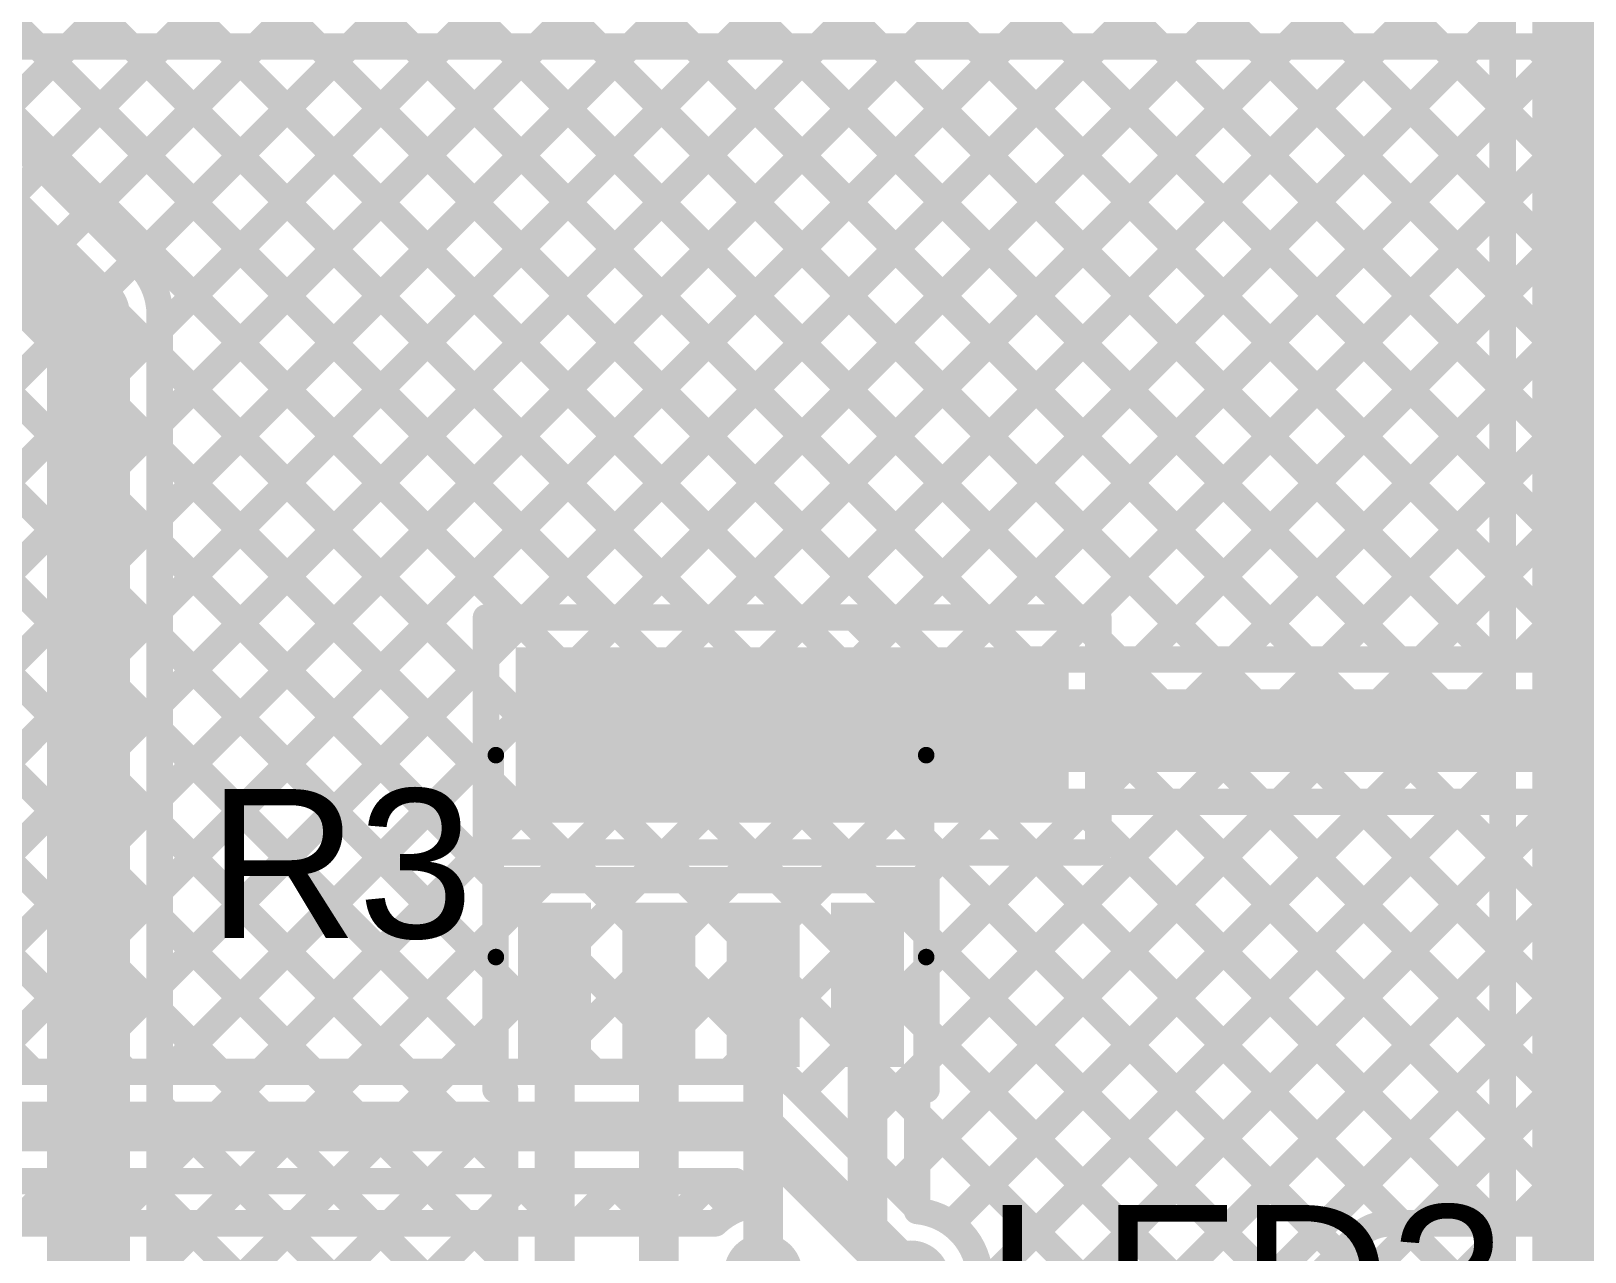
# Model space of a CAD drawing. Header units: millimetres. Extents: x -0.08 to 7.12, y -0.08 to 3.98.
# Drawn here: x 1.2912 to 1.7606, y 2.2324 to 2.6012 of the extents above; entities that cross this region are included whole.
import ezdxf

# ---------------------------------------------------------------- set-up
doc = ezdxf.new("R2010")
doc.units = ezdxf.units.MM
doc.header["$MEASUREMENT"] = 0
for name, color, linetype in [('BottomLayer', 5, 'Continuous'), ('BottomSolder', 6, 'Continuous'), ('TopLayer', 1, 'Continuous'), ('TopOverlay', 2, 'Continuous'), ('TopPaste', 8, 'Continuous'), ('TopSolder', 216, 'Continuous'), ('ViaHoleLayer', 16, 'Continuous')]:
    doc.layers.add(name, color=color, linetype=linetype)
doc.styles.add('Arial', font='', dxfattribs={"height": 0.2})
doc.styles.get('Arial').set_extended_font_data('Arial')

# ---------------------------------------------------------------- blocks, each defined once
blk = doc.blocks.new('R________0603_4_3')
at = {"layer": 'TopLayer'}
for points in [[(-0.01575, 0.03839), (-0.06102, 0.03839), (-0.06102, 0.0561), (-0.01575, 0.0561)], [(0.06102, 0.03839), (0.01575, 0.03839), (0.01575, 0.0561), (0.06102, 0.0561)], [(-0.01575, 0.00689), (-0.06102, 0.00689), (-0.06102, 0.02461), (-0.01575, 0.02461)], [(0.06102, 0.00689), (0.01575, 0.00689), (0.01575, 0.02461), (0.06102, 0.02461)], [(-0.01575, -0.02461), (-0.06102, -0.02461), (-0.06102, -0.00689), (-0.01575, -0.00689)], [(0.06102, -0.02461), (0.01575, -0.02461), (0.01575, -0.00689), (0.06102, -0.00689)], [(-0.01575, -0.0561), (-0.06102, -0.0561), (-0.06102, -0.03839), (-0.01575, -0.03839)], [(0.06102, -0.0561), (0.01575, -0.0561), (0.01575, -0.03839), (0.06102, -0.03839)]]:
    blk.add_hatch(color=1, dxfattribs=at).paths.add_polyline_path(points)
at = {"layer": 'TopPaste'}
for points in [[(-0.01575, 0.03839), (-0.06102, 0.03839), (-0.06102, 0.0561), (-0.01575, 0.0561)], [(0.06102, 0.03839), (0.01575, 0.03839), (0.01575, 0.0561), (0.06102, 0.0561)], [(-0.01575, 0.00689), (-0.06102, 0.00689), (-0.06102, 0.02461), (-0.01575, 0.02461)], [(0.06102, 0.00689), (0.01575, 0.00689), (0.01575, 0.02461), (0.06102, 0.02461)], [(-0.01575, -0.02461), (-0.06102, -0.02461), (-0.06102, -0.00689), (-0.01575, -0.00689)], [(0.06102, -0.02461), (0.01575, -0.02461), (0.01575, -0.00689), (0.06102, -0.00689)], [(-0.01575, -0.0561), (-0.06102, -0.0561), (-0.06102, -0.03839), (-0.01575, -0.03839)], [(0.06102, -0.0561), (0.01575, -0.0561), (0.01575, -0.03839), (0.06102, -0.03839)]]:
    blk.add_hatch(color=8, dxfattribs=at).paths.add_polyline_path(points)
at = {"layer": 'TopSolder'}
for points in [[(-0.01358, 0.03622), (-0.06319, 0.03622), (-0.06319, 0.05827), (-0.01358, 0.05827)], [(0.06319, 0.03622), (0.01358, 0.03622), (0.01358, 0.05827), (0.06319, 0.05827)], [(-0.01358, 0.00472), (-0.06319, 0.00472), (-0.06319, 0.02677), (-0.01358, 0.02677)], [(0.06319, 0.00472), (0.01358, 0.00472), (0.01358, 0.02677), (0.06319, 0.02677)], [(-0.01358, -0.02677), (-0.06319, -0.02677), (-0.06319, -0.00472), (-0.01358, -0.00472)], [(0.06319, -0.02677), (0.01358, -0.02677), (0.01358, -0.00472), (0.06319, -0.00472)], [(-0.01358, -0.05827), (-0.06319, -0.05827), (-0.06319, -0.03622), (-0.01358, -0.03622)], [(0.06319, -0.05827), (0.01358, -0.05827), (0.01358, -0.03622), (0.06319, -0.03622)]]:
    blk.add_hatch(color=216, dxfattribs=at).paths.add_polyline_path(points)
at = {"layer": 'TopOverlay'}
for points, const_width in [([(0.03, 0.065), (-0.031, 0.065)], 0.005), ([(-0.07239, 0.04324), (-0.07239, 0.05324)], 0.00787), ([(-0.06739, 0.04824), (-0.07239, 0.05324)], 0.00787), ([(-0.07239, 0.04324), (-0.06739, 0.04824)], 0.00787), ([(0.03, -0.065), (-0.031, -0.065)], 0.005)]:
    blk.add_lwpolyline(points, dxfattribs=dict(at, const_width=const_width))
for points, const_width in [([(-0.03225, 0.065, 1), (-0.02975, 0.065, 1)], 0.0025), ([(0.02875, 0.065, 1), (0.03125, 0.065, 1)], 0.0025), ([(-0.07435, 0.05324, 1), (-0.07042, 0.05324, 1)], 0.00394), ([(-0.07435, 0.05324, 1), (-0.07042, 0.05324, 1)], 0.00394), ([(-0.06935, 0.04824, 1), (-0.06542, 0.04824, 1)], 0.00394), ([(-0.06935, 0.04824, 1), (-0.06542, 0.04824, 1)], 0.00394), ([(-0.07435, 0.04324, 1), (-0.07042, 0.04324, 1)], 0.00394), ([(-0.07435, 0.04324, 1), (-0.07042, 0.04324, 1)], 0.00394), ([(-0.03225, -0.065, 1), (-0.02975, -0.065, 1)], 0.0025), ([(0.02875, -0.065, 1), (0.03125, -0.065, 1)], 0.0025)]:
    blk.add_lwpolyline(points, format="xyb", close=True, dxfattribs=dict(at, const_width=const_width))
blk = doc.blocks.new('LED_0402_72')
at = {"layer": 'TopLayer'}
for points in [[(-0.03091, 0.01417), (-0.0065, 0.01417), (-0.0065, -0.01417), (-0.03091, -0.01417)], [(0.0065, 0.01417), (0.03091, 0.01417), (0.03091, -0.01417), (0.0065, -0.01417)]]:
    blk.add_hatch(color=1, dxfattribs=at).paths.add_polyline_path(points)
at = {"layer": 'TopOverlay'}
blk.add_hatch(color=2, dxfattribs=at).paths.add_polyline_path([(0.037, -0.02), (0.061, -0.02), (0.061, 0.02), (0.037, 0.02)])
at = {"layer": 'TopPaste'}
for points in [[(-0.03091, 0.01417), (-0.0065, 0.01417), (-0.0065, -0.01417), (-0.03091, -0.01417)], [(0.0065, 0.01417), (0.03091, 0.01417), (0.03091, -0.01417), (0.0065, -0.01417)]]:
    blk.add_hatch(color=8, dxfattribs=at).paths.add_polyline_path(points)
at = {"layer": 'TopSolder'}
for points in [[(-0.03491, 0.01817), (-0.0025, 0.01817), (-0.0025, -0.01817), (-0.03491, -0.01817)], [(0.0025, 0.01817), (0.03491, 0.01817), (0.03491, -0.01817), (0.0025, -0.01817)]]:
    blk.add_hatch(color=216, dxfattribs=at).paths.add_polyline_path(points)
at = {"layer": 'TopOverlay', "const_width": 0.005}
for points in [[(-0.035, 0.018), (-0.035, -0.018)], [(0.037, 0.018), (-0.035, 0.018)], [(0.037, 0.018), (0.037, -0.018)], [(0.037, -0.018), (-0.035, -0.018)]]:
    blk.add_lwpolyline(points, dxfattribs=at)
at = {"layer": 'TopOverlay', "const_width": 0.0025}
for points in [[(-0.03625, 0.018, 1), (-0.03375, 0.018, 1)], [(-0.03625, 0.018, 1), (-0.03375, 0.018, 1)], [(0.03575, 0.018, 1), (0.03825, 0.018, 1)], [(0.03575, 0.018, 1), (0.03825, 0.018, 1)], [(-0.03625, -0.018, 1), (-0.03375, -0.018, 1)], [(-0.03625, -0.018, 1), (-0.03375, -0.018, 1)], [(0.03575, -0.018, 1), (0.03825, -0.018, 1)], [(0.03575, -0.018, 1), (0.03825, -0.018, 1)]]:
    blk.add_lwpolyline(points, format="xyb", close=True, dxfattribs=at)

msp = doc.modelspace()

# ---------------------------------------------------------------- hatches: boundary and pattern name
at = {"layer": 'BottomLayer'}
h = msp.add_hatch(color=5, dxfattribs=at)
edge = h.paths.add_edge_path()
edge.add_arc((1.58782, 2.38982), 0.01181, 0, 360)
h = msp.add_hatch(color=5, dxfattribs=at)
edge = h.paths.add_edge_path()
edge.add_arc((1.51236, 2.226), 0.01181, 0, 360)
h = msp.add_hatch(color=5, dxfattribs=at)
edge = h.paths.add_edge_path()
edge.add_arc((1.557, 2.224), 0.01181, 0, 360)
at = {"layer": 'BottomSolder'}
h = msp.add_hatch(color=6, dxfattribs=at)
edge = h.paths.add_edge_path()
edge.add_arc((1.58782, 2.38982), 0.01581, 0, 360)
at = {"layer": 'TopLayer'}
msp.add_hatch(color=1, dxfattribs=at).paths.add_polyline_path([(1.43761, 2.362), (1.60461, 2.362), (1.60461, 2.415), (1.43761, 2.415)])
h = msp.add_hatch(color=1, dxfattribs=at)
edge = h.paths.add_edge_path()
edge.add_arc((1.58782, 2.38982), 0.01181, 0, 360)
h = msp.add_hatch(color=1, dxfattribs=at)
edge = h.paths.add_edge_path()
edge.add_arc((1.51236, 2.226), 0.01181, 0, 360)
h = msp.add_hatch(color=1, dxfattribs=at)
edge = h.paths.add_edge_path()
edge.add_arc((1.557, 2.224), 0.01181, 0, 360)
at = {"layer": 'TopSolder'}
h = msp.add_hatch(color=216, dxfattribs=at)
edge = h.paths.add_edge_path()
edge.add_arc((1.58782, 2.38982), 0.01581, 0, 360)
at = {"layer": 'ViaHoleLayer'}
h = msp.add_hatch(color=16, dxfattribs=at)
edge = h.paths.add_edge_path()
edge.add_arc((1.58782, 2.38982), 0.00591, 0, 360)

# ---------------------------------------------------------------- linework, layer by layer
at = {"layer": 'BottomLayer'}
for points, const_width in [([(0.99269, 2.28674), (1.30245, 2.59651)], 0.008), ([(1.02097, 2.28674), (1.33074, 2.59651)], 0.008), ([(1.04926, 2.28674), (1.35902, 2.59651)], 0.008), ([(1.07754, 2.28674), (1.38731, 2.59651)], 0.008), ([(1.10582, 2.28674), (1.41559, 2.59651)], 0.008), ([(1.13411, 2.28674), (1.44388, 2.59651)], 0.008), ([(1.16239, 2.28674), (1.47216, 2.59651)], 0.008), ([(1.19068, 2.28674), (1.50044, 2.59651)], 0.008), ([(1.21896, 2.28674), (1.52873, 2.59651)], 0.008), ([(1.24725, 2.28674), (1.55701, 2.59651)], 0.008), ([(1.26072, 2.59651), (4.38419, 2.59651)], 0.008), ([(1.26492, 2.59651), (1.65811, 2.20332)], 0.008), ([(1.27553, 2.28674), (1.5853, 2.59651)], 0.008), ([(1.29321, 2.59651), (1.67225, 2.21746)], 0.008), ([(1.30381, 2.28674), (1.61358, 2.59651)], 0.008), ([(1.32149, 2.59651), (1.68639, 2.23161)], 0.008), ([(1.3321, 2.28674), (1.64187, 2.59651)], 0.008), ([(1.34978, 2.59651), (1.70528, 2.241)], 0.008), ([(1.36038, 2.28674), (1.67015, 2.59651)], 0.008), ([(1.37806, 2.59651), (1.57116, 2.40341)], 0.008), ([(1.38867, 2.28674), (1.69843, 2.59651)], 0.008), ([(1.40635, 2.59651), (1.59153, 2.41132)], 0.008), ([(1.41695, 2.28674), (1.72672, 2.59651)], 0.008), ([(1.43463, 2.59651), (1.61982, 2.41132)], 0.008), ([(1.44524, 2.28674), (1.755, 2.59651)], 0.008), ([(1.46291, 2.59651), (1.6481, 2.41132)], 0.008), ([(1.4912, 2.59651), (1.67639, 2.41132)], 0.008), ([(1.51948, 2.59651), (1.70467, 2.41132)], 0.008), ([(1.54777, 2.59651), (1.73295, 2.41132)], 0.008), ([(1.57605, 2.59651), (1.76124, 2.41132)], 0.008), ([(1.5981, 2.41132), (1.78329, 2.59651)], 0.008), ([(1.60434, 2.59651), (1.78952, 2.41132)], 0.008), ([(1.62638, 2.41132), (1.81157, 2.59651)], 0.008), ([(1.63262, 2.59651), (1.81781, 2.41132)], 0.008), ([(1.65467, 2.41132), (1.83986, 2.59651)], 0.008), ([(1.6609, 2.59651), (1.84609, 2.41132)], 0.008), ([(1.68295, 2.41132), (1.86814, 2.59651)], 0.008), ([(1.68919, 2.59651), (1.87438, 2.41132)], 0.008), ([(1.71124, 2.41132), (1.89642, 2.59651)], 0.008), ([(1.71747, 2.59651), (1.90266, 2.41132)], 0.008), ([(1.73952, 2.41132), (1.92471, 2.59651)], 0.008), ([(1.74576, 2.59651), (1.93094, 2.41132)], 0.008), ([(1.24868, 2.58447), (1.64215, 2.191)], 0.008), ([(1.23454, 2.57032), (1.56032, 2.24455)], 0.008), ([(1.2204, 2.55618), (1.48984, 2.28674)], 0.008), ([(1.20625, 2.54204), (1.46155, 2.28674)], 0.008), ([(1.19211, 2.5279), (1.43327, 2.28674)], 0.008), ([(1.17797, 2.51376), (1.40499, 2.28674)], 0.008), ([(1.16383, 2.49961), (1.3767, 2.28674)], 0.008), ([(1.14968, 2.48547), (1.34842, 2.28674)], 0.008), ([(1.13554, 2.47133), (1.32013, 2.28674)], 0.008), ([(1.1214, 2.45719), (1.29185, 2.28674)], 0.008), ([(1.58782, 2.41132), (3.45956, 2.41132)], 0.008), ([(1.58782, 2.38982), (3.45956, 2.38982)], 0.025), ([(1.47352, 2.28674), (1.56808, 2.3813)], 0.008), ([(1.5018, 2.28674), (1.58377, 2.3687)], 0.008), ([(1.52384, 2.28049), (1.61167, 2.36832)], 0.008), ([(1.53798, 2.26635), (1.63995, 2.36832)], 0.008), ([(1.55213, 2.25221), (1.66824, 2.36832)], 0.008), ([(1.56912, 2.24092), (1.69652, 2.36832)], 0.008), ([(1.57577, 2.191), (1.75309, 2.36832)], 0.008), ([(1.57761, 2.22112), (1.72481, 2.36832)], 0.008), ([(1.58782, 2.36832), (3.45956, 2.36832)], 0.008), ([(1.60406, 2.191), (1.78138, 2.36832)], 0.008), ([(1.60625, 2.36832), (1.73357, 2.241)], 0.008), ([(1.63234, 2.191), (1.80966, 2.36832)], 0.008), ([(1.63453, 2.36832), (1.76185, 2.241)], 0.008), ([(1.66282, 2.36832), (1.79014, 2.241)], 0.008), ([(1.6911, 2.36832), (1.81842, 2.241)], 0.008), ([(1.71062, 2.241), (1.83794, 2.36832)], 0.008), ([(1.71939, 2.36832), (1.8467, 2.241)], 0.008), ([(1.73891, 2.241), (1.86623, 2.36832)], 0.008), ([(1.74767, 2.36832), (1.8692, 2.24679)], 0.008), ([(0.59644, 2.28674), (1.51076, 2.28674)], 0.008), ([(1.52243, 2.28191), (1.5597, 2.24464)], 0.008), ([(0.58376, 2.27024), (1.51076, 2.27024)], 0.015), ([(1.51076, 2.27024), (1.557, 2.224)], 0.015), ([(0.59644, 2.25374), (1.50393, 2.25374)], 0.008), ([(1.28636, 2.241), (1.2991, 2.25374)], 0.008), ([(1.29656, 2.25374), (1.3093, 2.241)], 0.008), ([(1.31464, 2.241), (1.32738, 2.25374)], 0.008), ([(1.32485, 2.25374), (1.33759, 2.241)], 0.008), ([(1.34293, 2.241), (1.35567, 2.25374)], 0.008), ([(1.35313, 2.25374), (1.36587, 2.241)], 0.008), ([(1.37121, 2.241), (1.38395, 2.25374)], 0.008), ([(1.38142, 2.25374), (1.39416, 2.241)], 0.008), ([(1.3995, 2.241), (1.41224, 2.25374)], 0.008), ([(1.4097, 2.25374), (1.42244, 2.241)], 0.008), ([(1.42778, 2.241), (1.44052, 2.25374)], 0.008), ([(1.43799, 2.25374), (1.45072, 2.241)], 0.008), ([(1.45607, 2.241), (1.4688, 2.25374)], 0.008), ([(1.46627, 2.25374), (1.47901, 2.241)], 0.008), ([(1.48435, 2.241), (1.49709, 2.25374)], 0.008), ([(1.49455, 2.25374), (1.50347, 2.24482)], 0.008), ([(1.50393, 2.25374), (1.51091, 2.24676)], 0.008), ([(1.25943, 2.241), (1.49794, 2.241)], 0.008), ([(1.702, 2.241), (1.85381, 2.241)], 0.008), ([(1.64579, 2.191), (1.69139, 2.2366)], 0.008)]:
    msp.add_lwpolyline(points, dxfattribs=dict(at, const_width=const_width))
for points, const_width in [([(1.29121, 2.59651, 1), (1.29521, 2.59651, 1)], 0.004), ([(1.30045, 2.59651, 1), (1.30445, 2.59651, 1)], 0.004), ([(1.31949, 2.59651, 1), (1.32349, 2.59651, 1)], 0.004), ([(1.32874, 2.59651, 1), (1.33274, 2.59651, 1)], 0.004), ([(1.34778, 2.59651, 1), (1.35178, 2.59651, 1)], 0.004), ([(1.35702, 2.59651, 1), (1.36102, 2.59651, 1)], 0.004), ([(1.37606, 2.59651, 1), (1.38006, 2.59651, 1)], 0.004), ([(1.38531, 2.59651, 1), (1.38931, 2.59651, 1)], 0.004), ([(1.40435, 2.59651, 1), (1.40835, 2.59651, 1)], 0.004), ([(1.41359, 2.59651, 1), (1.41759, 2.59651, 1)], 0.004), ([(1.43263, 2.59651, 1), (1.43663, 2.59651, 1)], 0.004), ([(1.44188, 2.59651, 1), (1.44588, 2.59651, 1)], 0.004), ([(1.46091, 2.59651, 1), (1.46491, 2.59651, 1)], 0.004), ([(1.47016, 2.59651, 1), (1.47416, 2.59651, 1)], 0.004), ([(1.4892, 2.59651, 1), (1.4932, 2.59651, 1)], 0.004), ([(1.49844, 2.59651, 1), (1.50244, 2.59651, 1)], 0.004), ([(1.51748, 2.59651, 1), (1.52148, 2.59651, 1)], 0.004), ([(1.52673, 2.59651, 1), (1.53073, 2.59651, 1)], 0.004), ([(1.54577, 2.59651, 1), (1.54977, 2.59651, 1)], 0.004), ([(1.55501, 2.59651, 1), (1.55901, 2.59651, 1)], 0.004), ([(1.57405, 2.59651, 1), (1.57805, 2.59651, 1)], 0.004), ([(1.5833, 2.59651, 1), (1.5873, 2.59651, 1)], 0.004), ([(1.60234, 2.59651, 1), (1.60634, 2.59651, 1)], 0.004), ([(1.61158, 2.59651, 1), (1.61558, 2.59651, 1)], 0.004), ([(1.63062, 2.59651, 1), (1.63462, 2.59651, 1)], 0.004), ([(1.63987, 2.59651, 1), (1.64387, 2.59651, 1)], 0.004), ([(1.6589, 2.59651, 1), (1.6629, 2.59651, 1)], 0.004), ([(1.66815, 2.59651, 1), (1.67215, 2.59651, 1)], 0.004), ([(1.68719, 2.59651, 1), (1.69119, 2.59651, 1)], 0.004), ([(1.69643, 2.59651, 1), (1.70043, 2.59651, 1)], 0.004), ([(1.71547, 2.59651, 1), (1.71947, 2.59651, 1)], 0.004), ([(1.72472, 2.59651, 1), (1.72872, 2.59651, 1)], 0.004), ([(1.74376, 2.59651, 1), (1.74776, 2.59651, 1)], 0.004), ([(1.753, 2.59651, 1), (1.757, 2.59651, 1)], 0.004), ([(1.58582, 2.41132, 1), (1.58982, 2.41132, 1)], 0.004), ([(1.58582, 2.41132, 1), (1.58982, 2.41132, 1)], 0.004), ([(1.58953, 2.41132, 1), (1.59353, 2.41132, 1)], 0.004), ([(1.5961, 2.41132, 1), (1.6001, 2.41132, 1)], 0.004), ([(1.61782, 2.41132, 1), (1.62182, 2.41132, 1)], 0.004), ([(1.62438, 2.41132, 1), (1.62838, 2.41132, 1)], 0.004), ([(1.6461, 2.41132, 1), (1.6501, 2.41132, 1)], 0.004), ([(1.65267, 2.41132, 1), (1.65667, 2.41132, 1)], 0.004), ([(1.67439, 2.41132, 1), (1.67839, 2.41132, 1)], 0.004), ([(1.68095, 2.41132, 1), (1.68495, 2.41132, 1)], 0.004), ([(1.70267, 2.41132, 1), (1.70667, 2.41132, 1)], 0.004), ([(1.70924, 2.41132, 1), (1.71324, 2.41132, 1)], 0.004), ([(1.73095, 2.41132, 1), (1.73495, 2.41132, 1)], 0.004), ([(1.73752, 2.41132, 1), (1.74152, 2.41132, 1)], 0.004), ([(1.75924, 2.41132, 1), (1.76324, 2.41132, 1)], 0.004), ([(1.56916, 2.40341, 1), (1.57316, 2.40341, 1)], 0.004), ([(1.58157, 2.38982, 1), (1.59407, 2.38982, 1)], 0.0125), ([(1.56608, 2.3813, 1), (1.57008, 2.3813, 1)], 0.004), ([(1.58177, 2.3687, 1), (1.58577, 2.3687, 1)], 0.004), ([(1.58582, 2.36832, 1), (1.58982, 2.36832, 1)], 0.004), ([(1.58582, 2.36832, 1), (1.58982, 2.36832, 1)], 0.004), ([(1.60425, 2.36832, 1), (1.60825, 2.36832, 1)], 0.004), ([(1.60967, 2.36832, 1), (1.61367, 2.36832, 1)], 0.004), ([(1.63253, 2.36832, 1), (1.63653, 2.36832, 1)], 0.004), ([(1.63795, 2.36832, 1), (1.64195, 2.36832, 1)], 0.004), ([(1.66082, 2.36832, 1), (1.66482, 2.36832, 1)], 0.004), ([(1.66624, 2.36832, 1), (1.67024, 2.36832, 1)], 0.004), ([(1.6891, 2.36832, 1), (1.6931, 2.36832, 1)], 0.004), ([(1.69452, 2.36832, 1), (1.69852, 2.36832, 1)], 0.004), ([(1.71739, 2.36832, 1), (1.72139, 2.36832, 1)], 0.004), ([(1.72281, 2.36832, 1), (1.72681, 2.36832, 1)], 0.004), ([(1.74567, 2.36832, 1), (1.74967, 2.36832, 1)], 0.004), ([(1.75109, 2.36832, 1), (1.75509, 2.36832, 1)], 0.004), ([(1.28985, 2.28674, 1), (1.29385, 2.28674, 1)], 0.004), ([(1.30181, 2.28674, 1), (1.30581, 2.28674, 1)], 0.004), ([(1.31813, 2.28674, 1), (1.32213, 2.28674, 1)], 0.004), ([(1.3301, 2.28674, 1), (1.3341, 2.28674, 1)], 0.004), ([(1.34642, 2.28674, 1), (1.35042, 2.28674, 1)], 0.004), ([(1.35838, 2.28674, 1), (1.36238, 2.28674, 1)], 0.004), ([(1.3747, 2.28674, 1), (1.3787, 2.28674, 1)], 0.004), ([(1.38667, 2.28674, 1), (1.39067, 2.28674, 1)], 0.004), ([(1.40299, 2.28674, 1), (1.40699, 2.28674, 1)], 0.004), ([(1.41495, 2.28674, 1), (1.41895, 2.28674, 1)], 0.004), ([(1.43127, 2.28674, 1), (1.43527, 2.28674, 1)], 0.004), ([(1.44324, 2.28674, 1), (1.44724, 2.28674, 1)], 0.004), ([(1.45955, 2.28674, 1), (1.46355, 2.28674, 1)], 0.004), ([(1.47152, 2.28674, 1), (1.47552, 2.28674, 1)], 0.004), ([(1.48784, 2.28674, 1), (1.49184, 2.28674, 1)], 0.004), ([(1.4998, 2.28674, 1), (1.5038, 2.28674, 1)], 0.004), ([(1.50876, 2.28674, 1), (1.51276, 2.28674, 1)], 0.004), ([(1.50876, 2.28674, 1), (1.51276, 2.28674, 1)], 0.004), ([(1.50876, 2.28674, 1), (1.51276, 2.28674, 1)], 0.004), ([(1.52043, 2.28191, 1), (1.52443, 2.28191, 1)], 0.004), ([(1.52043, 2.28191, 1), (1.52443, 2.28191, 1)], 0.004), ([(1.52043, 2.28191, 1), (1.52443, 2.28191, 1)], 0.004), ([(1.52184, 2.28049, 1), (1.52584, 2.28049, 1)], 0.004), ([(1.50701, 2.27024, 1), (1.51451, 2.27024, 1)], 0.0075), ([(1.50701, 2.27024, 1), (1.51451, 2.27024, 1)], 0.0075), ([(1.53598, 2.26635, 1), (1.53998, 2.26635, 1)], 0.004), ([(1.29456, 2.25374, 1), (1.29856, 2.25374, 1)], 0.004), ([(1.2971, 2.25374, 1), (1.3011, 2.25374, 1)], 0.004), ([(1.32285, 2.25374, 1), (1.32685, 2.25374, 1)], 0.004), ([(1.32538, 2.25374, 1), (1.32938, 2.25374, 1)], 0.004), ([(1.35113, 2.25374, 1), (1.35513, 2.25374, 1)], 0.004), ([(1.35367, 2.25374, 1), (1.35767, 2.25374, 1)], 0.004), ([(1.37942, 2.25374, 1), (1.38342, 2.25374, 1)], 0.004), ([(1.38195, 2.25374, 1), (1.38595, 2.25374, 1)], 0.004), ([(1.4077, 2.25374, 1), (1.4117, 2.25374, 1)], 0.004), ([(1.41024, 2.25374, 1), (1.41424, 2.25374, 1)], 0.004), ([(1.43599, 2.25374, 1), (1.43999, 2.25374, 1)], 0.004), ([(1.43852, 2.25374, 1), (1.44252, 2.25374, 1)], 0.004), ([(1.46427, 2.25374, 1), (1.46827, 2.25374, 1)], 0.004), ([(1.4668, 2.25374, 1), (1.4708, 2.25374, 1)], 0.004), ([(1.49255, 2.25374, 1), (1.49655, 2.25374, 1)], 0.004), ([(1.49509, 2.25374, 1), (1.49909, 2.25374, 1)], 0.004), ([(1.50193, 2.25374, 1), (1.50593, 2.25374, 1)], 0.004), ([(1.50193, 2.25374, 1), (1.50593, 2.25374, 1)], 0.004), ([(1.55013, 2.25221, 1), (1.55413, 2.25221, 1)], 0.004), ([(1.50147, 2.24482, 1), (1.50547, 2.24482, 1)], 0.004), ([(1.50891, 2.24676, 1), (1.51291, 2.24676, 1)], 0.004), ([(1.50891, 2.24676, 1), (1.51291, 2.24676, 1)], 0.004), ([(1.5577, 2.24464, 1), (1.5617, 2.24464, 1)], 0.004), ([(1.5577, 2.24464, 1), (1.5617, 2.24464, 1)], 0.004), ([(1.3073, 2.241, 1), (1.3113, 2.241, 1)], 0.004), ([(1.31264, 2.241, 1), (1.31664, 2.241, 1)], 0.004), ([(1.33559, 2.241, 1), (1.33959, 2.241, 1)], 0.004), ([(1.34093, 2.241, 1), (1.34493, 2.241, 1)], 0.004), ([(1.36387, 2.241, 1), (1.36787, 2.241, 1)], 0.004), ([(1.36921, 2.241, 1), (1.37321, 2.241, 1)], 0.004), ([(1.39216, 2.241, 1), (1.39616, 2.241, 1)], 0.004), ([(1.3975, 2.241, 1), (1.4015, 2.241, 1)], 0.004), ([(1.42044, 2.241, 1), (1.42444, 2.241, 1)], 0.004), ([(1.42578, 2.241, 1), (1.42978, 2.241, 1)], 0.004), ([(1.44872, 2.241, 1), (1.45272, 2.241, 1)], 0.004), ([(1.45407, 2.241, 1), (1.45807, 2.241, 1)], 0.004), ([(1.47701, 2.241, 1), (1.48101, 2.241, 1)], 0.004), ([(1.48235, 2.241, 1), (1.48635, 2.241, 1)], 0.004), ([(1.49594, 2.241, 1), (1.49994, 2.241, 1)], 0.004), ([(1.49594, 2.241, 1), (1.49994, 2.241, 1)], 0.004), ([(1.55832, 2.24455, 1), (1.56232, 2.24455, 1)], 0.004), ([(1.56712, 2.24092, 1), (1.57112, 2.24092, 1)], 0.004), ([(1.7, 2.241, 1), (1.704, 2.241, 1)], 0.004), ([(1.7, 2.241, 1), (1.704, 2.241, 1)], 0.004), ([(1.7, 2.241, 1), (1.704, 2.241, 1)], 0.004), ([(1.70328, 2.241, 1), (1.70728, 2.241, 1)], 0.004), ([(1.70862, 2.241, 1), (1.71262, 2.241, 1)], 0.004), ([(1.73157, 2.241, 1), (1.73557, 2.241, 1)], 0.004), ([(1.73691, 2.241, 1), (1.74091, 2.241, 1)], 0.004), ([(1.75985, 2.241, 1), (1.76385, 2.241, 1)], 0.004), ([(1.68939, 2.23661, 1), (1.69339, 2.23661, 1)], 0.004), ([(1.68939, 2.2366, 1), (1.69339, 2.2366, 1)], 0.004), ([(1.6894, 2.23661, 1), (1.6934, 2.23661, 1)], 0.004), ([(1.68439, 2.23161, 1), (1.68839, 2.23161, 1)], 0.004)]:
    msp.add_lwpolyline(points, format="xyb", close=True, dxfattribs=dict(at, const_width=const_width))
at = {"layer": 'BottomLayer', "const_width": 0.008}
for points in [[(1.58782, 2.36832, -1), (1.58782, 2.41132)], [(1.51076, 2.28674, -0.198912), (1.52243, 2.28191)], [(1.51076, 2.28674, -0.198912), (1.52243, 2.28191)], [(1.49794, 2.241, -0.175733), (1.51091, 2.24676)], [(1.5597, 2.24464, -0.376608), (1.57781, 2.224)], [(1.69139, 2.23661, -0.198912), (1.702, 2.241)], [(1.6914, 2.23661, -0.198764), (1.702, 2.241)]]:
    msp.add_lwpolyline(points, format="xyb", dxfattribs=at)
at = {"layer": 'TopLayer'}
for points, const_width in [([(0.98568, 2.90403), (1.46571, 2.424)], 0.008), ([(1.01397, 2.90403), (1.494, 2.424)], 0.008), ([(1.04225, 2.90403), (1.52228, 2.424)], 0.008), ([(1.07054, 2.90403), (1.55057, 2.424)], 0.008), ([(1.09882, 2.90403), (1.57885, 2.424)], 0.008), ([(1.1271, 2.90403), (1.60714, 2.424)], 0.008), ([(1.15539, 2.90403), (1.73575, 2.32367)], 0.008), ([(1.18367, 2.90403), (1.73575, 2.35195)], 0.008), ([(1.21196, 2.90403), (1.73575, 2.38024)], 0.008), ([(1.24024, 2.90403), (1.73575, 2.40852)], 0.008), ([(1.26853, 2.90403), (1.73575, 2.43681)], 0.008), ([(1.28018, 2.57423), (1.60998, 2.90403)], 0.008), ([(1.29432, 2.56009), (1.63826, 2.90403)], 0.008), ([(1.29681, 2.90403), (1.73575, 2.46509)], 0.008), ([(1.30846, 2.54594), (1.66655, 2.90403)], 0.008), ([(1.3226, 2.5318), (1.69483, 2.90403)], 0.008), ([(1.32509, 2.90403), (1.73575, 2.49337)], 0.008), ([(1.33004, 2.45439), (1.77969, 2.90403)], 0.008), ([(1.33004, 2.48267), (1.7514, 2.90403)], 0.008), ([(1.33004, 2.39782), (1.83625, 2.90403)], 0.008), ([(1.33004, 2.42611), (1.80797, 2.90403)], 0.008), ([(1.33004, 2.34125), (1.89282, 2.90403)], 0.008), ([(1.33004, 2.36954), (1.86454, 2.90403)], 0.008), ([(1.33004, 2.51096), (1.72312, 2.90403)], 0.008), ([(1.35338, 2.90403), (1.73575, 2.52166)], 0.008), ([(1.38166, 2.90403), (1.73575, 2.54994)], 0.008), ([(1.40995, 2.90403), (1.73575, 2.57823)], 0.008), ([(1.44108, 2.424), (1.92111, 2.90403)], 0.008), ([(1.46936, 2.424), (1.94939, 2.90403)], 0.008), ([(0.96965, 2.89178), (1.43743, 2.424)], 0.008), ([(1.0852, 2.7692), (1.32375, 2.53066)], 0.008), ([(1.07, 2.754), (1.30854, 2.51546)], 0.025), ([(1.75475, 2.0771), (1.75475, 2.66775)], 0.02), ([(1.49764, 2.424), (1.73496, 2.66132)], 0.008), ([(1.73575, 2.08497), (1.73575, 2.65926)], 0.008), ([(1.52593, 2.424), (1.73575, 2.63382)], 0.008), ([(1.55421, 2.424), (1.73575, 2.60554)], 0.008), ([(1.5825, 2.424), (1.73575, 2.57725)], 0.008), ([(1.61078, 2.424), (1.73575, 2.54897)], 0.008), ([(1.30854, 2.058), (1.30854, 2.51546)], 0.025), ([(1.61361, 2.39855), (1.73575, 2.52068)], 0.008), ([(1.33004, 2.08275), (1.33004, 2.51546)], 0.008), ([(1.33004, 2.5031), (1.42861, 2.40453)], 0.008), ([(1.61361, 2.37026), (1.73575, 2.4924)], 0.008), ([(1.33004, 2.47482), (1.42861, 2.37625)], 0.008), ([(1.56172, 2.29008), (1.73575, 2.46412)], 0.008), ([(1.33004, 2.44653), (1.43189, 2.34468)], 0.008), ([(1.55886, 2.25894), (1.73575, 2.43583)], 0.008), ([(1.42861, 2.424), (1.61361, 2.424)], 0.008), ([(1.42861, 2.353), (1.42861, 2.424)], 0.008), ([(1.61361, 2.353), (1.61361, 2.424)], 0.008), ([(1.33004, 2.41825), (1.43151, 2.31678)], 0.008), ([(1.61361, 2.41752), (1.73575, 2.29538)], 0.008), ([(1.33004, 2.31297), (1.42861, 2.41154)], 0.008), ([(1.56912, 2.24092), (1.73575, 2.40755)], 0.008), ([(1.48087, 2.38982), (1.51236, 2.38982)], 0.025), ([(1.51236, 2.38982), (1.54386, 2.38982)], 0.025), ([(1.54386, 2.38982), (1.58782, 2.38982)], 0.025), ([(1.33004, 2.38996), (1.43151, 2.2885)], 0.008), ([(1.61361, 2.38924), (1.73575, 2.2671)], 0.008), ([(1.33004, 2.28468), (1.42861, 2.38325)], 0.008), ([(1.57761, 2.22112), (1.73575, 2.37926)], 0.008), ([(1.33004, 2.36168), (1.43437, 2.25735)], 0.008), ([(1.61361, 2.36095), (1.73575, 2.23882)], 0.008), ([(1.33004, 2.2564), (1.42861, 2.35497)], 0.008), ([(1.42861, 2.353), (1.61361, 2.353)], 0.008), ([(1.44661, 2.34468), (1.45493, 2.353)], 0.008), ([(1.45186, 2.353), (1.46018, 2.34468)], 0.008), ([(1.4749, 2.34468), (1.48321, 2.353)], 0.008), ([(1.48015, 2.353), (1.48846, 2.34468)], 0.008), ([(1.50318, 2.34468), (1.5115, 2.353)], 0.008), ([(1.50843, 2.353), (1.51675, 2.34468)], 0.008), ([(1.53147, 2.34468), (1.53978, 2.353)], 0.008), ([(1.53671, 2.353), (1.54503, 2.34468)], 0.008), ([(1.55975, 2.34468), (1.56807, 2.353)], 0.008), ([(1.56172, 2.31837), (1.59635, 2.353)], 0.008), ([(1.565, 2.353), (1.73575, 2.18225)], 0.008), ([(1.59328, 2.353), (1.73575, 2.21053)], 0.008), ([(1.53387, 2.1491), (1.73575, 2.35098)], 0.008), ([(1.43151, 2.34468), (1.46301, 2.34468)], 0.008), ([(1.43151, 2.28141), (1.43151, 2.34468)], 0.008), ([(1.46301, 2.34468), (1.46723, 2.34468)], 0.008), ([(1.46301, 2.34468), (1.46723, 2.34468)], 0.008), ([(1.46723, 2.34468), (1.4945, 2.34468)], 0.008), ([(1.4945, 2.34468), (1.49872, 2.34468)], 0.008), ([(1.4945, 2.34468), (1.49872, 2.34468)], 0.008), ([(1.49872, 2.34468), (1.526, 2.34468)], 0.008), ([(1.526, 2.34468), (1.53022, 2.34468)], 0.008), ([(1.526, 2.34468), (1.53022, 2.34468)], 0.008), ([(1.53022, 2.34468), (1.56172, 2.34468)], 0.008), ([(1.56172, 2.28141), (1.56172, 2.34468)], 0.008), ([(1.33004, 2.3334), (1.43437, 2.22907)], 0.008), ([(1.33004, 2.22811), (1.43151, 2.32958)], 0.008), ([(1.56172, 2.328), (1.73575, 2.15396)], 0.008), ([(1.54267, 2.12962), (1.73575, 2.32269)], 0.008), ([(1.44937, 2.20463), (1.44937, 2.31305)], 0.012), ([(1.48087, 2.21713), (1.48087, 2.31305)], 0.012), ([(1.51236, 2.226), (1.51236, 2.31305)], 0.012), ([(1.54386, 2.23714), (1.54386, 2.31305)], 0.012), ([(1.33004, 2.30511), (1.43508, 2.20008)], 0.008), ([(1.33004, 2.19983), (1.43151, 2.3013)], 0.008), ([(1.56172, 2.29971), (1.73575, 2.12568)], 0.008), ([(1.49454, 2.0532), (1.73575, 2.29441)], 0.008), ([(1.43437, 2.20463), (1.43437, 2.28141)], 0.008), ([(1.55886, 2.24473), (1.55886, 2.28141)], 0.008), ([(1.33004, 2.27683), (1.57537, 2.0315)], 0.008), ([(1.33004, 2.17155), (1.43437, 2.27587)], 0.008), ([(1.55886, 2.27429), (1.73575, 2.09739)], 0.008), ([(1.50868, 2.03905), (1.73575, 2.26613)], 0.008), ([(1.33004, 2.24854), (1.54709, 2.0315)], 0.008), ([(1.33004, 2.14326), (1.43437, 2.24759)], 0.008), ([(1.52941, 2.0315), (1.73575, 2.23784)], 0.008), ([(1.54386, 2.23714), (1.557, 2.224)], 0.012)]:
    msp.add_lwpolyline(points, dxfattribs=dict(at, const_width=const_width))
for points, const_width in [([(1.73375, 2.57823, 1), (1.73775, 2.57823, 1)], 0.004), ([(1.73375, 2.57725, 1), (1.73775, 2.57725, 1)], 0.004), ([(1.29232, 2.56009, 1), (1.29632, 2.56009, 1)], 0.004), ([(1.73375, 2.54994, 1), (1.73775, 2.54994, 1)], 0.004), ([(1.30646, 2.54594, 1), (1.31046, 2.54594, 1)], 0.004), ([(1.73375, 2.54897, 1), (1.73775, 2.54897, 1)], 0.004), ([(1.3206, 2.5318, 1), (1.3246, 2.5318, 1)], 0.004), ([(1.32175, 2.53066, 1), (1.32575, 2.53066, 1)], 0.004), ([(1.32175, 2.53066, 1), (1.32575, 2.53066, 1)], 0.004), ([(1.32175, 2.53066, 1), (1.32575, 2.53066, 1)], 0.004), ([(1.30229, 2.51546, 1), (1.31479, 2.51546, 1)], 0.0125), ([(1.30229, 2.51546, 1), (1.31479, 2.51546, 1)], 0.0125), ([(1.73375, 2.52166, 1), (1.73775, 2.52166, 1)], 0.004), ([(1.73375, 2.52068, 1), (1.73775, 2.52068, 1)], 0.004), ([(1.32804, 2.51546, 1), (1.33204, 2.51546, 1)], 0.004), ([(1.32804, 2.51546, 1), (1.33204, 2.51546, 1)], 0.004), ([(1.32804, 2.51546, 1), (1.33204, 2.51546, 1)], 0.004), ([(1.32804, 2.51096, 1), (1.33204, 2.51096, 1)], 0.004), ([(1.32804, 2.5031, 1), (1.33204, 2.5031, 1)], 0.004), ([(1.73375, 2.49337, 1), (1.73775, 2.49337, 1)], 0.004), ([(1.73375, 2.4924, 1), (1.73775, 2.4924, 1)], 0.004), ([(1.32804, 2.48267, 1), (1.33204, 2.48267, 1)], 0.004), ([(1.32804, 2.47482, 1), (1.33204, 2.47482, 1)], 0.004), ([(1.73375, 2.46509, 1), (1.73775, 2.46509, 1)], 0.004), ([(1.73375, 2.46412, 1), (1.73775, 2.46412, 1)], 0.004), ([(1.32804, 2.45439, 1), (1.33204, 2.45439, 1)], 0.004), ([(1.32804, 2.44653, 1), (1.33204, 2.44653, 1)], 0.004), ([(1.73375, 2.43681, 1), (1.73775, 2.43681, 1)], 0.004), ([(1.73375, 2.43583, 1), (1.73775, 2.43583, 1)], 0.004), ([(1.32804, 2.42611, 1), (1.33204, 2.42611, 1)], 0.004), ([(1.42661, 2.424, 1), (1.43061, 2.424, 1)], 0.004), ([(1.42661, 2.424, 1), (1.43061, 2.424, 1)], 0.004), ([(1.43543, 2.424, 1), (1.43943, 2.424, 1)], 0.004), ([(1.43908, 2.424, 1), (1.44308, 2.424, 1)], 0.004), ([(1.46371, 2.424, 1), (1.46771, 2.424, 1)], 0.004), ([(1.46736, 2.424, 1), (1.47136, 2.424, 1)], 0.004), ([(1.492, 2.424, 1), (1.496, 2.424, 1)], 0.004), ([(1.49564, 2.424, 1), (1.49964, 2.424, 1)], 0.004), ([(1.52028, 2.424, 1), (1.52428, 2.424, 1)], 0.004), ([(1.52393, 2.424, 1), (1.52793, 2.424, 1)], 0.004), ([(1.54857, 2.424, 1), (1.55257, 2.424, 1)], 0.004), ([(1.55221, 2.424, 1), (1.55621, 2.424, 1)], 0.004), ([(1.57685, 2.424, 1), (1.58085, 2.424, 1)], 0.004), ([(1.5805, 2.424, 1), (1.5845, 2.424, 1)], 0.004), ([(1.60514, 2.424, 1), (1.60914, 2.424, 1)], 0.004), ([(1.60878, 2.424, 1), (1.61278, 2.424, 1)], 0.004), ([(1.61161, 2.424, 1), (1.61561, 2.424, 1)], 0.004), ([(1.61161, 2.424, 1), (1.61561, 2.424, 1)], 0.004), ([(1.32804, 2.41825, 1), (1.33204, 2.41825, 1)], 0.004), ([(1.61161, 2.41752, 1), (1.61561, 2.41752, 1)], 0.004), ([(1.42661, 2.41154, 1), (1.43061, 2.41154, 1)], 0.004), ([(1.42661, 2.40453, 1), (1.43061, 2.40453, 1)], 0.004), ([(1.73375, 2.40852, 1), (1.73775, 2.40852, 1)], 0.004), ([(1.73375, 2.40755, 1), (1.73775, 2.40755, 1)], 0.004), ([(1.32804, 2.39782, 1), (1.33204, 2.39782, 1)], 0.004), ([(1.47462, 2.38982, 1), (1.48712, 2.38982, 1)], 0.0125), ([(1.50611, 2.38982, 1), (1.51861, 2.38982, 1)], 0.0125), ([(1.50611, 2.38982, 1), (1.51861, 2.38982, 1)], 0.0125), ([(1.53761, 2.38982, 1), (1.55011, 2.38982, 1)], 0.0125), ([(1.53761, 2.38982, 1), (1.55011, 2.38982, 1)], 0.0125), ([(1.58157, 2.38982, 1), (1.59407, 2.38982, 1)], 0.0125), ([(1.61161, 2.39855, 1), (1.61561, 2.39855, 1)], 0.004), ([(1.32804, 2.38996, 1), (1.33204, 2.38996, 1)], 0.004), ([(1.61161, 2.38924, 1), (1.61561, 2.38924, 1)], 0.004), ([(1.42661, 2.38325, 1), (1.43061, 2.38325, 1)], 0.004), ([(1.42661, 2.37625, 1), (1.43061, 2.37625, 1)], 0.004), ([(1.73375, 2.38024, 1), (1.73775, 2.38024, 1)], 0.004), ([(1.73375, 2.37926, 1), (1.73775, 2.37926, 1)], 0.004), ([(1.32804, 2.36954, 1), (1.33204, 2.36954, 1)], 0.004), ([(1.61161, 2.37026, 1), (1.61561, 2.37026, 1)], 0.004), ([(1.32804, 2.36168, 1), (1.33204, 2.36168, 1)], 0.004), ([(1.61161, 2.36095, 1), (1.61561, 2.36095, 1)], 0.004), ([(1.42661, 2.35497, 1), (1.43061, 2.35497, 1)], 0.004), ([(1.42661, 2.353, 1), (1.43061, 2.353, 1)], 0.004), ([(1.42661, 2.353, 1), (1.43061, 2.353, 1)], 0.004), ([(1.44986, 2.353, 1), (1.45386, 2.353, 1)], 0.004), ([(1.45293, 2.353, 1), (1.45693, 2.353, 1)], 0.004), ([(1.47815, 2.353, 1), (1.48215, 2.353, 1)], 0.004), ([(1.48121, 2.353, 1), (1.48521, 2.353, 1)], 0.004), ([(1.50643, 2.353, 1), (1.51043, 2.353, 1)], 0.004), ([(1.5095, 2.353, 1), (1.5135, 2.353, 1)], 0.004), ([(1.53471, 2.353, 1), (1.53871, 2.353, 1)], 0.004), ([(1.53778, 2.353, 1), (1.54178, 2.353, 1)], 0.004), ([(1.563, 2.353, 1), (1.567, 2.353, 1)], 0.004), ([(1.56607, 2.353, 1), (1.57007, 2.353, 1)], 0.004), ([(1.59128, 2.353, 1), (1.59528, 2.353, 1)], 0.004), ([(1.59435, 2.353, 1), (1.59835, 2.353, 1)], 0.004), ([(1.61161, 2.353, 1), (1.61561, 2.353, 1)], 0.004), ([(1.61161, 2.353, 1), (1.61561, 2.353, 1)], 0.004), ([(1.73375, 2.35195, 1), (1.73775, 2.35195, 1)], 0.004), ([(1.73375, 2.35098, 1), (1.73775, 2.35098, 1)], 0.004), ([(1.42951, 2.34468, 1), (1.43351, 2.34468, 1)], 0.004), ([(1.42951, 2.34468, 1), (1.43351, 2.34468, 1)], 0.004), ([(1.42989, 2.34468, 1), (1.43389, 2.34468, 1)], 0.004), ([(1.44461, 2.34468, 1), (1.44861, 2.34468, 1)], 0.004), ([(1.45818, 2.34468, 1), (1.46218, 2.34468, 1)], 0.004), ([(1.46101, 2.34468, 1), (1.46501, 2.34468, 1)], 0.004), ([(1.46101, 2.34468, 1), (1.46501, 2.34468, 1)], 0.004), ([(1.46101, 2.34468, 1), (1.46501, 2.34468, 1)], 0.004), ([(1.46523, 2.34468, 1), (1.46923, 2.34468, 1)], 0.004), ([(1.46523, 2.34468, 1), (1.46923, 2.34468, 1)], 0.004), ([(1.46523, 2.34468, 1), (1.46923, 2.34468, 1)], 0.004), ([(1.4729, 2.34468, 1), (1.4769, 2.34468, 1)], 0.004), ([(1.48646, 2.34468, 1), (1.49046, 2.34468, 1)], 0.004), ([(1.4925, 2.34468, 1), (1.4965, 2.34468, 1)], 0.004), ([(1.4925, 2.34468, 1), (1.4965, 2.34468, 1)], 0.004), ([(1.4925, 2.34468, 1), (1.4965, 2.34468, 1)], 0.004), ([(1.49672, 2.34468, 1), (1.50072, 2.34468, 1)], 0.004), ([(1.49672, 2.34468, 1), (1.50072, 2.34468, 1)], 0.004), ([(1.49672, 2.34468, 1), (1.50072, 2.34468, 1)], 0.004), ([(1.50118, 2.34468, 1), (1.50518, 2.34468, 1)], 0.004), ([(1.51475, 2.34468, 1), (1.51875, 2.34468, 1)], 0.004), ([(1.524, 2.34468, 1), (1.528, 2.34468, 1)], 0.004), ([(1.524, 2.34468, 1), (1.528, 2.34468, 1)], 0.004), ([(1.524, 2.34468, 1), (1.528, 2.34468, 1)], 0.004), ([(1.52822, 2.34468, 1), (1.53222, 2.34468, 1)], 0.004), ([(1.52822, 2.34468, 1), (1.53222, 2.34468, 1)], 0.004), ([(1.52822, 2.34468, 1), (1.53222, 2.34468, 1)], 0.004), ([(1.52947, 2.34468, 1), (1.53347, 2.34468, 1)], 0.004), ([(1.54303, 2.34468, 1), (1.54703, 2.34468, 1)], 0.004), ([(1.55775, 2.34468, 1), (1.56175, 2.34468, 1)], 0.004), ([(1.55972, 2.34468, 1), (1.56372, 2.34468, 1)], 0.004), ([(1.55972, 2.34468, 1), (1.56372, 2.34468, 1)], 0.004), ([(1.32804, 2.34125, 1), (1.33204, 2.34125, 1)], 0.004), ([(1.32804, 2.3334, 1), (1.33204, 2.3334, 1)], 0.004), ([(1.42951, 2.32958, 1), (1.43351, 2.32958, 1)], 0.004), ([(1.55972, 2.328, 1), (1.56372, 2.328, 1)], 0.004), ([(1.73375, 2.32367, 1), (1.73775, 2.32367, 1)], 0.004), ([(1.73375, 2.32269, 1), (1.73775, 2.32269, 1)], 0.004), ([(1.42951, 2.31678, 1), (1.43351, 2.31678, 1)], 0.004), ([(1.44637, 2.31305, 1), (1.45237, 2.31305, 1)], 0.006), ([(1.47787, 2.31305, 1), (1.48387, 2.31305, 1)], 0.006), ([(1.50936, 2.31305, 1), (1.51536, 2.31305, 1)], 0.006), ([(1.54086, 2.31305, 1), (1.54686, 2.31305, 1)], 0.006), ([(1.55972, 2.31837, 1), (1.56372, 2.31837, 1)], 0.004), ([(1.32804, 2.31297, 1), (1.33204, 2.31297, 1)], 0.004), ([(1.32804, 2.30511, 1), (1.33204, 2.30511, 1)], 0.004), ([(1.42951, 2.3013, 1), (1.43351, 2.3013, 1)], 0.004), ([(1.55972, 2.29971, 1), (1.56372, 2.29971, 1)], 0.004), ([(1.73375, 2.29538, 1), (1.73775, 2.29538, 1)], 0.004), ([(1.73375, 2.29441, 1), (1.73775, 2.29441, 1)], 0.004), ([(1.42951, 2.2885, 1), (1.43351, 2.2885, 1)], 0.004), ([(1.55972, 2.29008, 1), (1.56372, 2.29008, 1)], 0.004), ([(1.32804, 2.28468, 1), (1.33204, 2.28468, 1)], 0.004), ([(1.42951, 2.28141, 1), (1.43351, 2.28141, 1)], 0.004), ([(1.43237, 2.28141, 1), (1.43637, 2.28141, 1)], 0.004), ([(1.55686, 2.28141, 1), (1.56086, 2.28141, 1)], 0.004), ([(1.55972, 2.28141, 1), (1.56372, 2.28141, 1)], 0.004), ([(1.32804, 2.27683, 1), (1.33204, 2.27683, 1)], 0.004), ([(1.43237, 2.27587, 1), (1.43637, 2.27587, 1)], 0.004), ([(1.55686, 2.27429, 1), (1.56086, 2.27429, 1)], 0.004), ([(1.73375, 2.2671, 1), (1.73775, 2.2671, 1)], 0.004), ([(1.73375, 2.26613, 1), (1.73775, 2.26613, 1)], 0.004), ([(1.55686, 2.25894, 1), (1.56086, 2.25894, 1)], 0.004), ([(1.32804, 2.2564, 1), (1.33204, 2.2564, 1)], 0.004), ([(1.43237, 2.25735, 1), (1.43637, 2.25735, 1)], 0.004), ([(1.32804, 2.24854, 1), (1.33204, 2.24854, 1)], 0.004), ([(1.43237, 2.24759, 1), (1.43637, 2.24759, 1)], 0.004), ([(1.55686, 2.24473, 1), (1.56086, 2.24473, 1)], 0.004), ([(1.55686, 2.24473, 1), (1.56086, 2.24473, 1)], 0.004), ([(1.56712, 2.24092, 1), (1.57112, 2.24092, 1)], 0.004), ([(1.54086, 2.23714, 1), (1.54686, 2.23714, 1)], 0.006), ([(1.54086, 2.23714, 1), (1.54686, 2.23714, 1)], 0.006), ([(1.73375, 2.23882, 1), (1.73775, 2.23882, 1)], 0.004), ([(1.73375, 2.23784, 1), (1.73775, 2.23784, 1)], 0.004), ([(1.43237, 2.22907, 1), (1.43637, 2.22907, 1)], 0.004)]:
    msp.add_lwpolyline(points, format="xyb", close=True, dxfattribs=dict(at, const_width=const_width))
at = {"layer": 'TopLayer', "const_width": 0.008}
for points in [[(1.32375, 2.53066, -0.198912), (1.33004, 2.51546)], [(1.32375, 2.53066, -0.198912), (1.33004, 2.51546)], [(1.55886, 2.24473, -0.388262), (1.57781, 2.224)]]:
    msp.add_lwpolyline(points, format="xyb", dxfattribs=at)

# ---------------------------------------------------------------- block references
for name, p, rotation in [('R________0603_4_3', (1.49661, 2.35143), 270), ('LED_0402_72', (1.81154, 2.225), 180)]:
    msp.add_blockref(name, p, dxfattribs=dict(rotation=rotation))

# ---------------------------------------------------------------- texts
at = {"layer": 'TopOverlay', "style": 'Arial'}
for s, p in [('R3', (1.34451, 2.32719)), ('LED3', (1.57953, 2.20151))]:
    msp.add_text(s, height=0.045, dxfattribs=at).set_placement(p)

doc.saveas('drawing.dxf')
